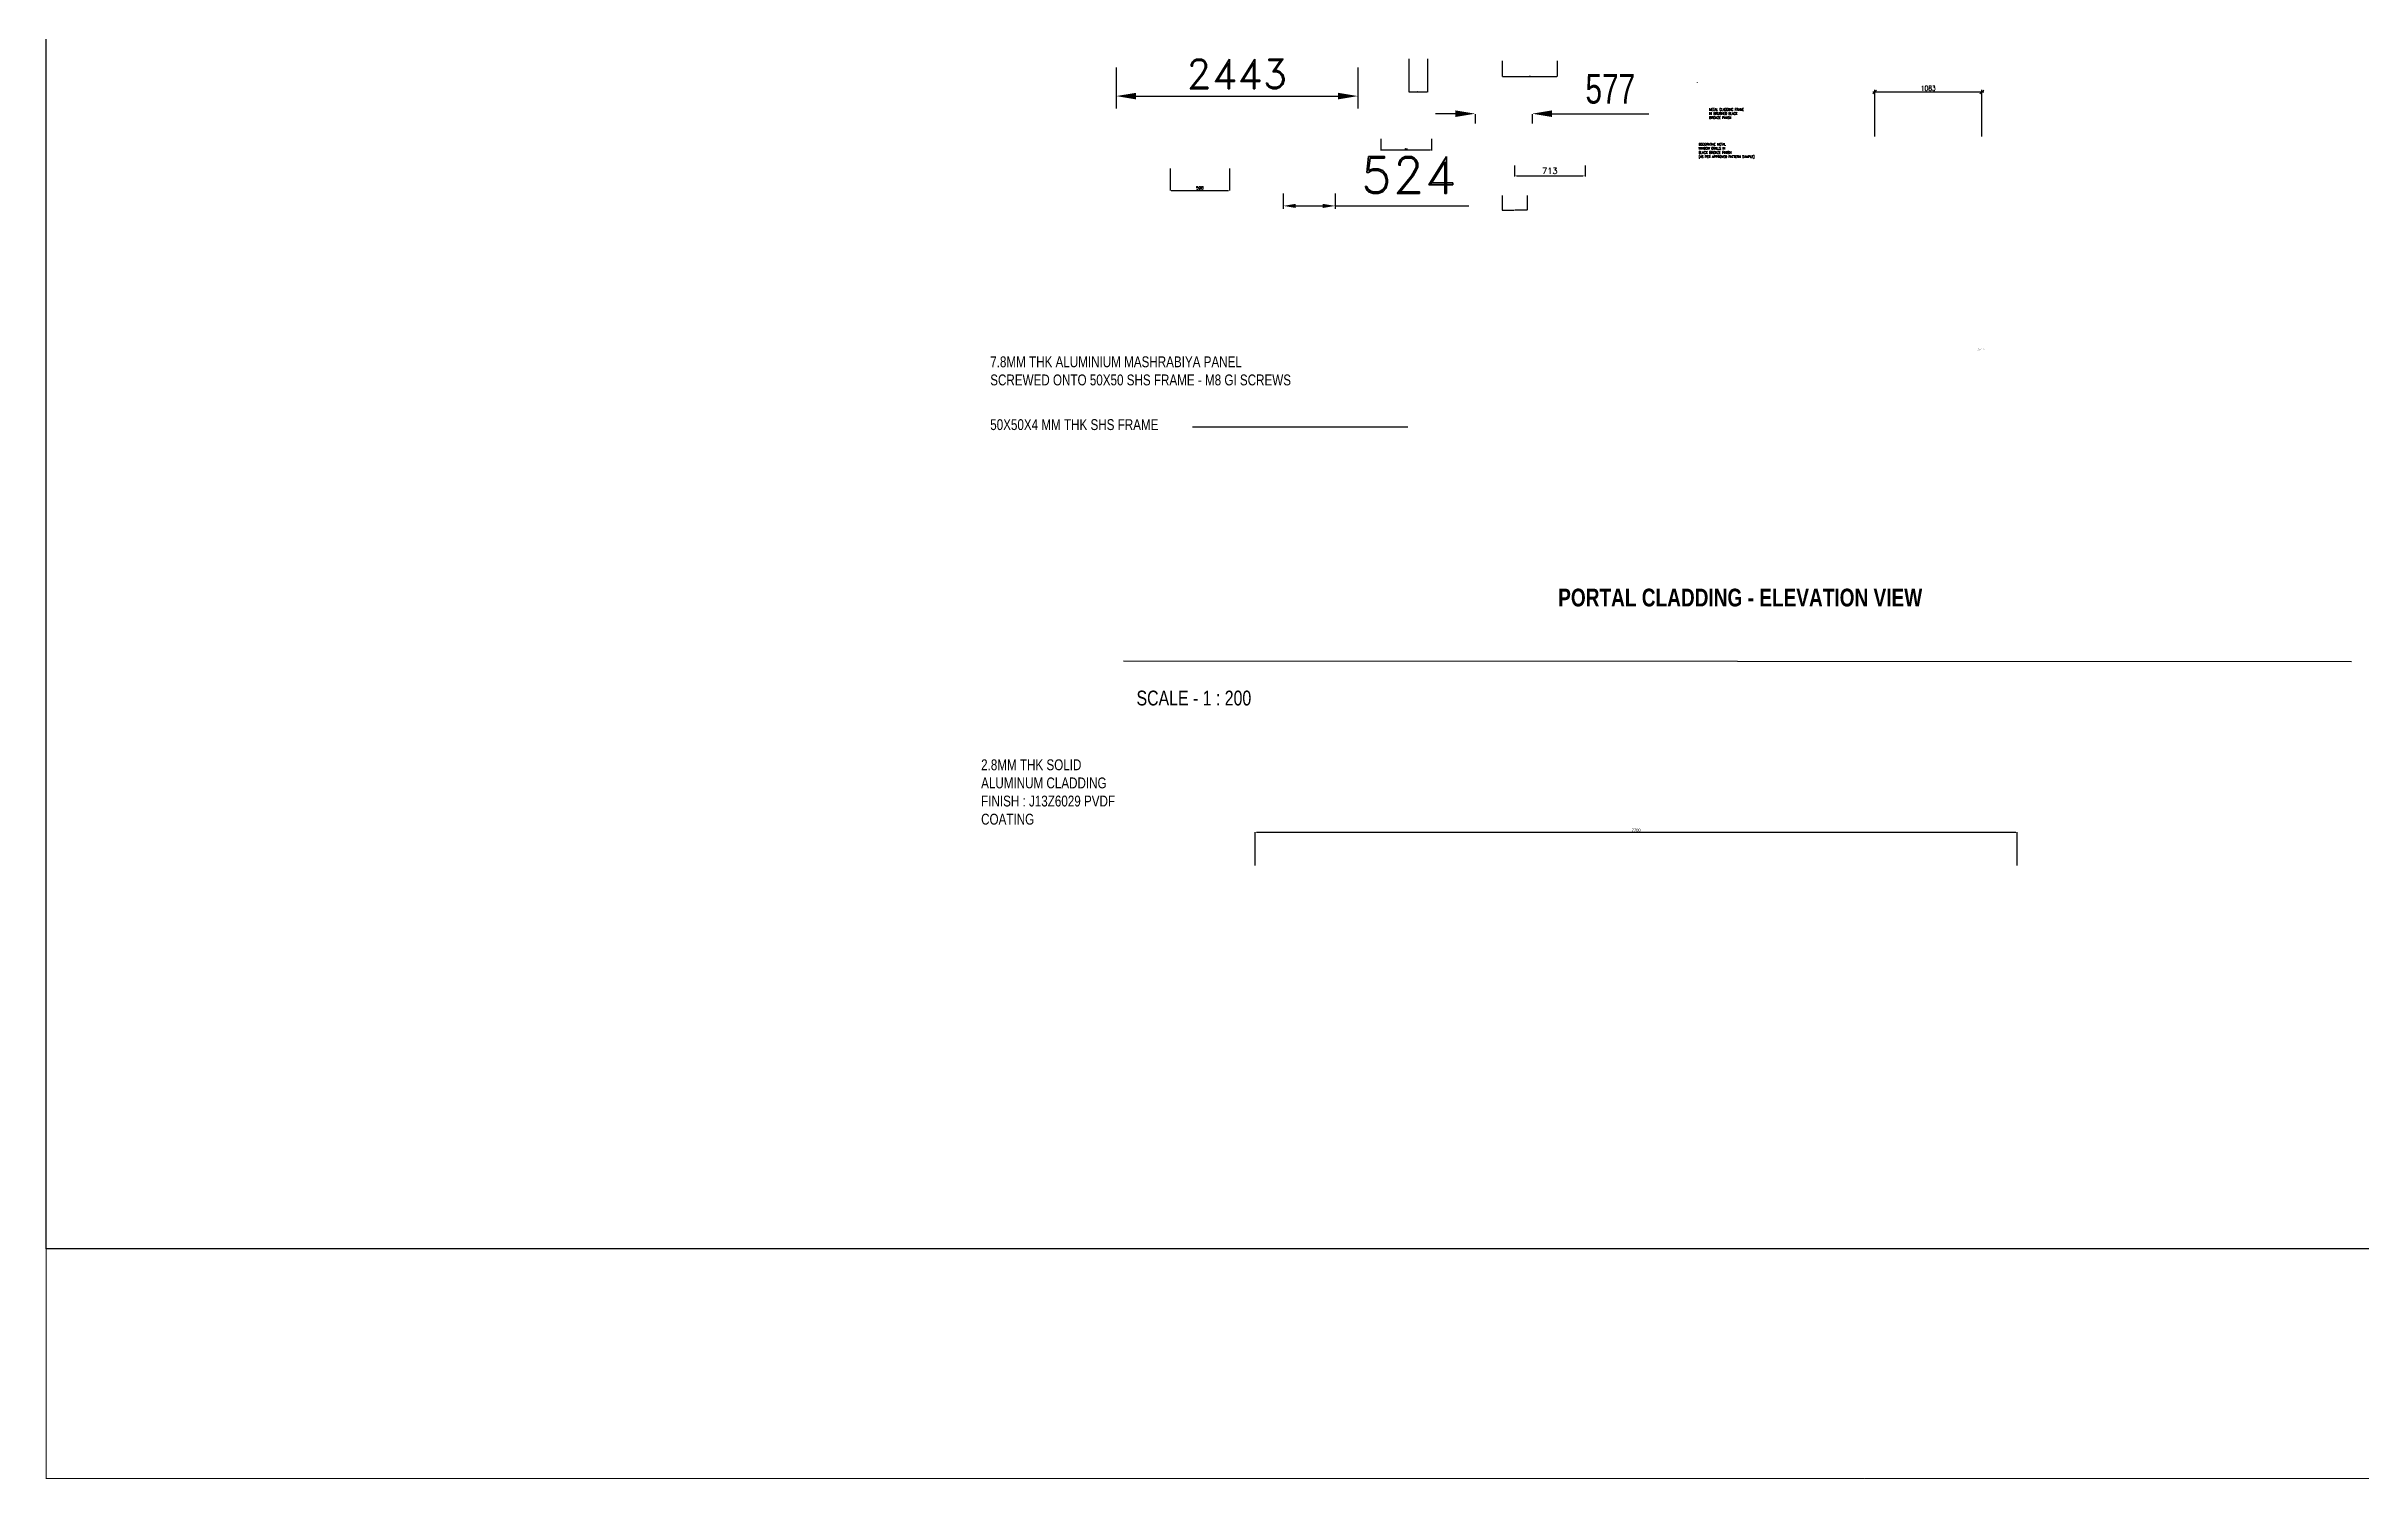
# Model space of a CAD drawing. Header units: centimetres. Extents: x -6122352 to 6876996, y -1694241 to 2592194.
# Drawn here: x -1505898 to -1482493, y -1003502 to -989017 of the extents above; entities that cross this region are included whole.
import ezdxf

# ---------------------------------------------------------------- set-up
doc = ezdxf.new("R2010")
doc.units = ezdxf.units.CM
doc.header["$MEASUREMENT"] = 0
doc.header["$PDMODE"] = 66
doc.header["$PDSIZE"] = 100
doc.linetypes.add('CENTER', pattern=[2, 1.25, -0.25, 0.25, -0.25])
doc.layers.get('Defpoints').update_dxf_attribs({"color": 255, "linetype": 'CENTER'})
for name, color, linetype, lineweight in [('00-JWC-STR OUTER', 80, 'Continuous', 35), ('18-DIM', 8, 'Continuous', 0), ('A-ANNO-DIMS', 7, 'Continuous', 9)]:
    doc.layers.add(name, color=color, linetype=linetype, lineweight=lineweight)
for name, color, linetype in [('00-MI-DIM', 7, 'Continuous'), ('5-SEALANT', 8, 'Continuous'), ('SECTION', 130, 'Continuous'), ('TEXT_ARKI', 2, 'Continuous')]:
    doc.layers.add(name, color=color, linetype=linetype)
doc.styles.add('10-T2.5', font='romans.shx', dxfattribs={"width": 0.75, "height": 25})
doc.styles.add('AR_TXT_1', font='swissc.ttf')
doc.styles.add('Arial_1', font='arial.ttf', dxfattribs={"width": 0.85, "height": 0.2499999999999998})
doc.styles.add('DIM', font='romans.shx', dxfattribs={"width": 0.75})
doc.styles.add('JWC 2.5MM', font='GOTHIC.TTF', dxfattribs={"width": 0.8, "height": 2.5})
doc.styles.add('JWC 2.75MM', font='GOTHIC.TTF', dxfattribs={"width": 0.8, "height": 2.75})
doc.styles.add('JWC 3.00MM', font='GOTHIC.TTF', dxfattribs={"width": 0.8, "height": 3})
doc.styles.add('KKC', font='ic-romans.shx', dxfattribs={"width": 0.75})
doc.styles.add('romand', font='romand__.ttf')
doc.styles.add('ROMANS', font='romans.shx', dxfattribs={"width": 0.8})
doc.styles.get("Standard").update_dxf_attribs({"font": 'arial.ttf'})
doc.styles.add('STYLE0', font='romans__.ttf', dxfattribs={"width": 0.7200000286102295})
doc.dimstyles.new('1-25', dxfattribs={"dimscale": 100, "dimtxt": 1, "dimasz": 0.375, "dimexe": 1, "dimexo": 0.25, "dimgap": 1, "dimtad": 0, "dimdec": 0, "dimzin": 12, "dimdsep": 46, "dimtxsty": 'DIM', "dimblk": 'OBLIQUE', "dimcen": 0, "dimdle": 1, "dimclrd": 134, "dimclre": 136, "dimadec": 0, "dimazin": 0, "dimtfac": 1, "dimtdec": 0, "dimtix": 1, "dimtmove": 0, "dimatfit": 0, "dimldrblk": 'OPEN90', "dimfxl": 3, "dimtvp": 0.75, "dimtolj": 1, "dimtzin": 12, "dimlwd": -1, "dimlwe": -1, "dimarcsym": 0})
doc.dimstyles.new('2', dxfattribs={"dimscale": 100, "dimtxt": 2, "dimasz": 2, "dimexe": 1.25, "dimexo": 1, "dimgap": 0.75, "dimtad": 1, "dimtoh": 1, "dimdec": 0, "dimtxsty": 'romand', "dimcen": 2.5, "dimclrd": 256, "dimclre": 256, "dimclrt": 256, "dimadec": 0, "dimazin": 0, "dimtfac": 1, "dimtdec": 0, "dimtmove": 0, "dimatfit": 3, "dimfxl": 1, "dimarcsym": 0})
doc.dimstyles.new('Copy of ME-INT_DIM_-_2_m', dxfattribs={"dimscale": 0.3048, "dimtxt": 0.2499999999999998, "dimasz": 0.3280839895013123, "dimexe": 0.1640419947506562, "dimexo": 0.0625, "dimgap": 0.06561679790026247, "dimtad": 1, "dimrnd": 0.01, "dimzin": 0, "dimdsep": 46, "dimtxsty": 'Arial_1', "dimblk1": 'OBLIQUE', "dimblk2": 'OBLIQUE', "dimsah": 1, "dimcen": 0.09, "dimdle": 0.1640419947506562, "dimazin": 0, "dimtfac": 1, "dimtix": 1, "dimtmove": 0, "dimatfit": 3, "dimfxl": 0.1640419947506562, "dimfxlon": 1, "dimtvp": 1, "dimtolj": 1, "dimtzin": 0, "dimarcsym": 2})
doc.dimstyles.new('DIM_L5', dxfattribs={"dimtxt": 3, "dimasz": 2, "dimexe": 1.5, "dimexo": 1, "dimgap": 0.5, "dimtad": 1, "dimdec": 4, "dimzin": 0, "dimdsep": 46, "dimtxsty": 'STYLE0', "dimcen": 0.09, "dimclrd": 7, "dimclre": 7, "dimclrt": 7, "dimadec": 0, "dimazin": 0, "dimtfac": 1, "dimtdec": 4, "dimtofl": 0, "dimtmove": 0, "dimatfit": 0, "dimfxl": 1, "dimtolj": 1, "dimtzin": 0, "dimarcsym": 0})
doc.dimstyles.new('DIM_NEG_L3', dxfattribs={"dimtxt": 3, "dimasz": 2, "dimexe": 1.5, "dimexo": 1.5, "dimgap": 0.5, "dimtad": 1, "dimdec": 4, "dimzin": 0, "dimdsep": 46, "dimtxsty": 'STYLE0', "dimcen": 0.09, "dimclrd": 7, "dimclre": 7, "dimclrt": 7, "dimadec": 0, "dimazin": 0, "dimtfac": 1, "dimtdec": 4, "dimtofl": 0, "dimtmove": 0, "dimatfit": 0, "dimfxl": 1, "dimtolj": 1, "dimtzin": 0, "dimarcsym": 0})
doc.dimstyles.new('j257e', dxfattribs={"dimscale": 100, "dimtxt": 2.5, "dimasz": 2, "dimexe": 1, "dimexo": 1, "dimgap": 1, "dimtad": 1, "dimdec": 0, "dimzin": 0, "dimdsep": 46, "dimtxsty": 'KKC', "dimcen": 0.09, "dimclrd": 256, "dimclre": 256, "dimclrt": 7, "dimadec": 0, "dimazin": 0, "dimtfac": 1, "dimtdec": 0, "dimtofl": 0, "dimtmove": 0, "dimatfit": 3, "dimfxl": 1, "dimtolj": 1, "dimtzin": 0, "dimarcsym": 0})
doc.dimstyles.new('JWC - 3.00', dxfattribs={"dimtxt": 3, "dimasz": 1.25, "dimexe": 0.18, "dimexo": 0.06, "dimgap": 0.5, "dimtad": 1, "dimdec": 0, "dimzin": 0, "dimdsep": 46, "dimtxsty": 'JWC 3.00MM', "dimcen": 0.09, "dimclrd": 1, "dimclre": 1, "dimclrt": 2, "dimadec": 0, "dimazin": 0, "dimtfac": 1, "dimtdec": 0, "dimtofl": 0, "dimtmove": 0, "dimatfit": 3, "dimfxl": 30, "dimtolj": 1, "dimtzin": 0, "dimarcsym": 0})
doc.dimstyles.new('JWC Swis', dxfattribs={"dimscale": 25, "dimtxt": 2.2, "dimasz": 2, "dimexe": 1, "dimexo": 1, "dimgap": 1, "dimtad": 1, "dimdec": 0, "dimzin": 0, "dimdsep": 46, "dimtxsty": 'AR_TXT_1', "dimcen": 0, "dimclrd": 1, "dimclre": 1, "dimclrt": 7, "dimadec": 0, "dimazin": 0, "dimtfac": 1, "dimtdec": 0, "dimtix": 1, "dimtofl": 0, "dimtmove": 0, "dimatfit": 3, "dimfxl": 1, "dimtfill": 1, "dimtfillclr": 256, "dimtolj": 1, "dimtzin": 0, "dimlwd": -1, "dimlwe": -1, "dimarcsym": 0})
doc.dimstyles.new('SAG ±', dxfattribs={"dimscale": 4, "dimtxt": 2.5, "dimasz": 2.5, "dimexe": 1, "dimexo": 1, "dimgap": 0.8, "dimtad": 1, "dimdec": 0, "dimdsep": 46, "dimtxsty": 'ROMANS', "dimcen": 1.5, "dimclrd": 8, "dimclre": 8, "dimclrt": 40, "dimadec": 4, "dimazin": 0, "dimtfac": 1, "dimtdec": 0, "dimtix": 1, "dimtmove": 0, "dimatfit": 3, "dimfxl": 1, "dimtolj": 1, "dimtzin": 0, "dimarcsym": 0})
doc.dimstyles.new('SNK(10)', dxfattribs={"dimscale": 10, "dimtxt": 2.5999999997, "dimasz": 1, "dimexe": 0.25, "dimexo": 1, "dimgap": 1, "dimtad": 1, "dimdec": 0, "dimdsep": 46, "dimtxsty": 'romand', "dimcen": 2.5, "dimclrd": 115, "dimclre": 97, "dimclrt": 31, "dimadec": 0, "dimazin": 0, "dimtfac": 1, "dimtdec": 0, "dimtmove": 0, "dimatfit": 3, "dimfxl": 1, "dimarcsym": 0})
doc.dimstyles.new('SNK(100)', dxfattribs={"dimscale": 125, "dimtxt": 2.5999999997, "dimasz": 1, "dimexe": 0.25, "dimexo": 1, "dimgap": 1, "dimtad": 1, "dimdec": 0, "dimdsep": 46, "dimtxsty": 'romand', "dimcen": 2.5, "dimclrd": 115, "dimclre": 97, "dimclrt": 31, "dimadec": 0, "dimazin": 0, "dimtfac": 1, "dimtdec": 0, "dimtmove": 0, "dimatfit": 3, "dimfxl": 1, "dimarcsym": 0})
doc.dimstyles.new('SNK(20)', dxfattribs={"dimscale": 20, "dimtxt": 2.5999999997, "dimasz": 1, "dimexe": 0.25, "dimexo": 1, "dimgap": 1, "dimtad": 1, "dimdec": 0, "dimdsep": 46, "dimtxsty": 'romand', "dimcen": 2.5, "dimclrd": 115, "dimclre": 97, "dimclrt": 31, "dimadec": 0, "dimazin": 0, "dimtfac": 1, "dimtdec": 0, "dimtmove": 0, "dimatfit": 3, "dimfxl": 1, "dimarcsym": 0})
doc.dimstyles.get("Standard").update_dxf_attribs({"dimtxt": 5, "dimasz": 0.5, "dimexe": 0.18, "dimexo": 0.0625, "dimgap": 0.09, "dimtad": 0, "dimtih": 1, "dimtoh": 1, "dimdec": 0, "dimzin": 0, "dimdsep": 46, "dimtxsty": 'Standard', "dimcen": 0.09, "dimadec": 0, "dimazin": 0, "dimtfac": 1, "dimtdec": 0, "dimtofl": 0, "dimtmove": 0, "dimatfit": 3, "dimfxl": 1, "dimtolj": 1, "dimtzin": 0, "dimarcsym": 0})

# ---------------------------------------------------------------- blocks, each defined once
blk = doc.blocks.new('*D77')
at = {"layer": '00-MI-DIM', "lineweight": -2, "transparency": 16777216}
for p, q in [((-1495082.077675715, -989232.4901595402), (-1495082.077675715, -989645.1836102896)), ((-1492639.462331124, -989232.4901595402), (-1492639.462331124, -989645.1836102896)), ((-1494882.077675715, -989520.1836102896), (-1492839.462331124, -989520.1836102896))]:
    blk.add_line(p, q, dxfattribs=at)
at = {"layer": '00-MI-DIM', "transparency": 16777216}
for points in [[(-1494882.077675715, -989486.8502769562), (-1494882.077675715, -989553.516943623), (-1495082.077675715, -989520.1836102896)], [(-1492839.462331124, -989486.8502769562), (-1492839.462331124, -989553.516943623), (-1492639.462331124, -989520.1836102896)]]:
    blk.add_solid(points, dxfattribs=at)
at = {"layer": 'Defpoints', "color": 0, "transparency": 16777216}
for p in [(-1495082.077675715, -989132.4901595402), (-1492639.462331124, -989132.4901595402), (-1492639.462331124, -989520.1836102896)]:
    blk.add_point(p, dxfattribs=at)
at = {"layer": '00-MI-DIM', "lineweight": 0, "transparency": 16777216, "insert": (-1493860.77000342, -989295.1836102896), "char_height": 300, "attachment_point": 5, "style": 'romand'}
blk.add_mtext('2443', dxfattribs=at)
blk = doc.blocks.new('*D58')
at = {"layer": '00-MI-DIM', "color": 7, "lineweight": -2, "transparency": 16777216}
for p, q in [((-1492124.927972357, -989143.7774458204), (-1492124.927972357, -989479.5796360883)), ((-1491936.226585835, -989143.7774458204), (-1491936.226585835, -989479.5796360883)), ((-1492122.927972357, -989478.0796360883), (-1491938.226585835, -989478.0796360883))]:
    blk.add_line(p, q, dxfattribs=at)
at = {"layer": '00-MI-DIM', "color": 7, "transparency": 16777216}
for points in [[(-1492122.927972357, -989477.746302755), (-1492122.927972357, -989478.4129694217), (-1492124.927972357, -989478.0796360883)], [(-1491938.226585835, -989477.746302755), (-1491938.226585835, -989478.4129694217), (-1491936.226585835, -989478.0796360883)]]:
    blk.add_solid(points, dxfattribs=at)
at = {"layer": 'Defpoints', "color": 0, "transparency": 16777216}
for p in [(-1492124.927972357, -989142.7774458204), (-1491936.226585835, -989142.7774458204), (-1491936.226585835, -989478.0796360883)]:
    blk.add_point(p, dxfattribs=at)
at = {"layer": '00-MI-DIM', "color": 7, "lineweight": 0, "transparency": 16777216, "insert": (-1492030.577279096, -989476.0599251817), "char_height": 3, "attachment_point": 5, "style": 'STYLE0'}
blk.add_mtext('\\A1;188.7014', dxfattribs=at)
blk = doc.blocks.new('*D59')
at = {"layer": '00-MI-DIM', "color": 7, "lineweight": -2, "transparency": 16777216}
for p, q in [((-1491181.428499038, -989165.2320731992), (-1491181.428499038, -989322.4058546436)), ((-1491179.428499038, -989320.9058546436), (-1490627.812101086, -989320.9058546436)), ((-1490625.812101086, -989165.2320731992), (-1490625.812101086, -989322.4058546436))]:
    blk.add_line(p, q, dxfattribs=at)
at = {"layer": '00-MI-DIM', "color": 7, "transparency": 16777216}
for points in [[(-1491179.428499038, -989320.5725213102), (-1491179.428499038, -989321.2391879769), (-1491181.428499038, -989320.9058546436)], [(-1490627.812101086, -989320.5725213102), (-1490627.812101086, -989321.2391879769), (-1490625.812101086, -989320.9058546436)]]:
    blk.add_solid(points, dxfattribs=at)
at = {"layer": 'Defpoints', "color": 0, "transparency": 16777216}
for p in [(-1491181.428499038, -989163.7320731992), (-1490625.812101086, -989163.7320731992), (-1490625.812101086, -989320.9058546436)]:
    blk.add_point(p, dxfattribs=at)
at = {"layer": '00-MI-DIM', "color": 7, "lineweight": 0, "transparency": 16777216, "insert": (-1490903.620300062, -989318.8861437369), "char_height": 3, "attachment_point": 5, "style": 'STYLE0'}
blk.add_mtext('\\A1;555.6164', dxfattribs=at)
blk = doc.blocks.new('*D60')
at = {"layer": '00-MI-DIM', "lineweight": -2, "transparency": 16777216}
for p, q in [((-1491653.994682028, -989698.1219917035), (-1491853.994682028, -989698.1219917035)), ((-1491453.994682028, -989703.819130447), (-1491453.994682028, -989798.1219917035)), ((-1490877.410220138, -989703.819130447), (-1490877.410220138, -989798.1219917035)), ((-1490677.410220138, -989698.1219917035), (-1489698.838791566, -989698.1219917035))]:
    blk.add_line(p, q, dxfattribs=at)
at = {"layer": '00-MI-DIM', "transparency": 16777216}
for points in [[(-1491653.994682028, -989664.7886583701), (-1491653.994682028, -989731.4553250369), (-1491453.994682028, -989698.1219917035)], [(-1490677.410220138, -989664.7886583701), (-1490677.410220138, -989731.4553250369), (-1490877.410220138, -989698.1219917035)]]:
    blk.add_solid(points, dxfattribs=at)
at = {"layer": 'Defpoints', "color": 0, "transparency": 16777216}
for p in [(-1491453.994682028, -989603.819130447), (-1490877.410220138, -989603.819130447), (-1490877.410220138, -989698.1219917035)]:
    blk.add_point(p, dxfattribs=at)
at = {"layer": '00-MI-DIM', "color": 7, "lineweight": 0, "transparency": 16777216, "insert": (-1490088.124505852, -989448.1219917035), "char_height": 300, "attachment_point": 5, "style": 'KKC'}
blk.add_mtext('\\A1;577', dxfattribs=at)
blk = doc.blocks.new('*D61')
at = {"layer": '00-MI-DIM', "color": 8, "lineweight": -2, "transparency": 16777216}
for p, q in [((-1492407.978187318, -989953.6009804218), (-1492407.978187318, -990068.8608150741)), ((-1491894.294187601, -989953.6009804218), (-1491894.294187601, -990068.8608150741)), ((-1492397.978187318, -990064.8608150741), (-1491904.294187601, -990064.8608150741))]:
    blk.add_line(p, q, dxfattribs=at)
at = {"layer": '00-MI-DIM', "color": 8, "transparency": 16777216}
for points in [[(-1492397.978187318, -990063.1941484074), (-1492397.978187318, -990066.5274817407), (-1492407.978187318, -990064.8608150741)], [(-1491904.294187601, -990063.1941484074), (-1491904.294187601, -990066.5274817407), (-1491894.294187601, -990064.8608150741)]]:
    blk.add_solid(points, dxfattribs=at)
at = {"layer": 'Defpoints', "color": 0, "transparency": 16777216}
for p in [(-1492407.978187318, -989949.6009804218), (-1491894.294187601, -989949.6009804218), (-1491894.294187601, -990064.8608150741)]:
    blk.add_point(p, dxfattribs=at)
at = {"layer": '00-MI-DIM', "color": 40, "lineweight": 0, "transparency": 16777216, "insert": (-1492151.13618746, -990055.6608150741), "char_height": 12, "attachment_point": 5, "style": 'ROMANS'}
blk.add_mtext('\\A1;514', dxfattribs=at)
blk = doc.blocks.new('*D62')
at = {"layer": '00-MI-DIM', "color": 97, "lineweight": -2, "transparency": 16777216}
for p, q in [((-1494536.091221039, -990252.9892238972), (-1494536.091221039, -990476.0112392192)), ((-1493938.542424854, -990252.9892238972), (-1493938.542424854, -990476.0112392192))]:
    blk.add_line(p, q, dxfattribs=at)
at = {"layer": '00-MI-DIM', "color": 115, "lineweight": -2, "transparency": 16777216}
blk.add_line((-1494526.091221039, -990473.5112392192), (-1493948.542424854, -990473.5112392192), dxfattribs=at)
at = {"layer": '00-MI-DIM', "color": 115, "transparency": 16777216}
for points in [[(-1494526.091221039, -990471.8445725526), (-1494526.091221039, -990475.1779058859), (-1494536.091221039, -990473.5112392192)], [(-1493948.542424854, -990471.8445725526), (-1493948.542424854, -990475.1779058859), (-1493938.542424854, -990473.5112392192)]]:
    blk.add_solid(points, dxfattribs=at)
at = {"layer": 'Defpoints', "color": 0, "transparency": 16777216}
for p in [(-1494536.091221039, -990242.9892238972), (-1493938.542424854, -990242.9892238972), (-1493938.542424854, -990473.5112392192)]:
    blk.add_point(p, dxfattribs=at)
at = {"layer": '00-MI-DIM', "color": 31, "lineweight": 0, "transparency": 16777216, "insert": (-1494237.316822946, -990448.5112392192), "char_height": 30, "attachment_point": 5, "style": 'romand'}
blk.add_mtext('598', dxfattribs=at)
blk = doc.blocks.new('*D63')
at = {"layer": '00-MI-DIM', "color": 97, "lineweight": -2, "transparency": 16777216}
for p, q in [((-1493393.410058873, -990504.2083779627), (-1493393.410058873, -990661.9350206635)), ((-1492869.242027186, -990504.2083779627), (-1492869.242027186, -990661.9350206635))]:
    blk.add_line(p, q, dxfattribs=at)
at = {"layer": '00-MI-DIM', "color": 115, "lineweight": -2, "transparency": 16777216}
for p, q in [((-1493268.410058873, -990630.6850206635), (-1492994.242027186, -990630.6850206635)), ((-1492869.242027186, -990630.6850206635), (-1491516.51120794, -990630.6850206635))]:
    blk.add_line(p, q, dxfattribs=at)
at = {"layer": '00-MI-DIM', "color": 115, "transparency": 16777216}
for points in [[(-1493268.410058873, -990609.8516873302), (-1493268.410058873, -990651.5183539969), (-1493393.410058873, -990630.6850206635)], [(-1492994.242027186, -990609.8516873302), (-1492994.242027186, -990651.5183539969), (-1492869.242027186, -990630.6850206635)]]:
    blk.add_solid(points, dxfattribs=at)
at = {"layer": 'Defpoints', "color": 0, "transparency": 16777216}
for p in [(-1493393.410058873, -990379.2083779627), (-1492869.242027186, -990379.2083779627), (-1492869.242027186, -990630.6850206635)]:
    blk.add_point(p, dxfattribs=at)
at = {"layer": '00-MI-DIM', "color": 31, "lineweight": 0, "transparency": 16777216, "insert": (-1492130.376617563, -990318.1850206635), "char_height": 375, "attachment_point": 5, "style": 'romand'}
blk.add_mtext('524', dxfattribs=at)
blk = doc.blocks.new('*D64')
at = {"layer": '00-MI-DIM', "color": 97, "lineweight": -2, "transparency": 16777216}
for p, q in [((-1491055.627574689, -990221.0776231221), (-1491055.627574689, -990331.8171174813)), ((-1490342.761886126, -990221.0776231221), (-1490342.761886126, -990331.8171174813))]:
    blk.add_line(p, q, dxfattribs=at)
at = {"layer": '00-MI-DIM', "color": 115, "lineweight": -2, "transparency": 16777216}
blk.add_line((-1491035.627574689, -990326.8171174813), (-1490362.761886126, -990326.8171174813), dxfattribs=at)
at = {"layer": '00-MI-DIM', "color": 115, "transparency": 16777216}
for points in [[(-1491035.627574689, -990323.4837841479), (-1491035.627574689, -990330.1504508146), (-1491055.627574689, -990326.8171174813)], [(-1490362.761886126, -990323.4837841479), (-1490362.761886126, -990330.1504508146), (-1490342.761886126, -990326.8171174813)]]:
    blk.add_solid(points, dxfattribs=at)
at = {"layer": 'Defpoints', "color": 0, "transparency": 16777216}
for p in [(-1491055.627574689, -990201.0776231221), (-1490342.761886126, -990201.0776231221), (-1490342.761886126, -990326.8171174813)]:
    blk.add_point(p, dxfattribs=at)
at = {"layer": '00-MI-DIM', "color": 31, "lineweight": 0, "transparency": 16777216, "insert": (-1490699.194730408, -990276.8171174813), "char_height": 60, "attachment_point": 5, "style": 'romand'}
blk.add_mtext('713', dxfattribs=at)
blk = doc.blocks.new('*D65')
at = {"layer": '00-MI-DIM', "color": 0, "lineweight": -2, "transparency": 16777216}
for p, q in [((-1491181.428499038, -990525.9649997007), (-1491181.428499038, -990672.7766214382)), ((-1491180.928499038, -990672.5966214382), (-1491059.04379149, -990672.5966214382)), ((-1490930.330379986, -990672.5966214382), (-1491052.215087534, -990672.5966214382)), ((-1490929.830379986, -990525.9649997007), (-1490929.830379986, -990672.7766214382))]:
    blk.add_line(p, q, dxfattribs=at)
at = {"layer": '00-MI-DIM', "color": 0, "transparency": 16777216}
for points in [[(-1491180.928499038, -990672.5132881048), (-1491180.928499038, -990672.6799547715), (-1491181.428499038, -990672.5966214382)], [(-1490930.330379986, -990672.5132881048), (-1490930.330379986, -990672.6799547715), (-1490929.830379986, -990672.5966214382)]]:
    blk.add_solid(points, dxfattribs=at)
at = {"layer": 'Defpoints', "color": 0, "transparency": 16777216}
for p in [(-1491181.428499038, -990525.9024997007), (-1490929.830379986, -990525.9024997007), (-1490929.830379986, -990672.5966214382)]:
    blk.add_point(p, dxfattribs=at)
at = {"layer": '00-MI-DIM', "color": 0, "lineweight": 0, "transparency": 16777216, "insert": (-1491055.629439512, -990672.5966214382), "char_height": 3, "attachment_point": 5}
blk.add_mtext('\\A1;252', dxfattribs=at)
blk = doc.blocks.new('_Oblique')
at = {"color": 0, "linetype": 'ByBlock', "lineweight": -2}
blk.add_line((-0.5, -0.5), (0.5, 0.5), dxfattribs=at)
blk = doc.blocks.new('*D67')
at = {"layer": 'A-ANNO-DIMS', "color": 0, "lineweight": -2, "transparency": 16777216}
for p, q in [((-1489207.319893465, -989381.6594115507), (-1489207.419893465, -989381.6594115507)), ((-1489207.319893465, -989384.4594115507), (-1489207.419893465, -989384.4594115507)), ((-1489207.369893465, -989384.5094115507), (-1489207.369893465, -989381.6094115507))]:
    blk.add_line(p, q, dxfattribs=at)
at = {"layer": 'Defpoints', "color": 0, "transparency": 16777216}
for p in [(-1489207.369893465, -989381.6594115507), (-1487650.87484614, -989384.4594115507), (-1487650.277242626, -989381.6594115507)]:
    blk.add_point(p, dxfattribs=at)
at = {"layer": 'A-ANNO-DIMS', "color": 0, "lineweight": -2, "transparency": 16777216, "xscale": 0.1, "yscale": 0.1, "zscale": 0.1}
for p, rotation in [((-1489207.369893465, -989381.6594115507), 90), ((-1489207.369893465, -989384.4594115507), 270)]:
    blk.add_blockref('_Oblique', p, dxfattribs=dict(at, rotation=rotation))
at = {"layer": 'A-ANNO-DIMS', "color": 0, "transparency": 16777216, "insert": (-1489207.517536712, -989383.05941155), "char_height": 0.2499999999999998, "width": 0.3887659202789883, "attachment_point": 5, "rotation": 90, "style": 'Arial_1'}
blk.add_mtext('\\A1;2.80', dxfattribs=at)
blk = doc.blocks.new('*D68')
at = {"layer": '5-SEALANT', "color": 134, "transparency": 16777216}
blk.add_line((-1487434.928191407, -989478.0435389173), (-1486312.428191407, -989478.0435389173), dxfattribs=at)
at = {"layer": '5-SEALANT', "color": 136, "transparency": 16777216}
for p, q in [((-1487414.928191407, -989928.6971514235), (-1487414.928191407, -989458.0435389173)), ((-1486332.428191407, -989928.6971514235), (-1486332.428191407, -989458.0435389173))]:
    blk.add_line(p, q, dxfattribs=at)
at = {"layer": 'Defpoints', "color": 0, "transparency": 16777216}
for p in [(-1486332.428191407, -989478.0435389173), (-1487414.928191407, -989953.6971514235), (-1486332.428191407, -989953.6971514235)]:
    blk.add_point(p, dxfattribs=at)
at = {"layer": '5-SEALANT', "color": 134, "transparency": 16777216, "xscale": 37.5, "yscale": 37.5, "zscale": 37.5, "rotation": 180}
blk.add_blockref('_Oblique', (-1487414.928191407, -989478.0435389173), dxfattribs=at)
at = {"layer": '5-SEALANT', "color": 134, "transparency": 16777216, "xscale": 37.5, "yscale": 37.5, "zscale": 37.5}
blk.add_blockref('_Oblique', (-1486332.428191407, -989478.0435389173), dxfattribs=at)
at = {"layer": '5-SEALANT', "color": 0, "transparency": 16777216, "insert": (-1486873.678191407, -989440.5435389173), "char_height": 50, "attachment_point": 5, "style": 'DIM'}
blk.add_mtext('\\A1;1083', dxfattribs=at)
blk = doc.blocks.new('_Open90')
at = {"color": 0, "linetype": 'ByBlock', "lineweight": -2}
for p, q in [((0, 0), (-1, 0)), ((-0.5, 0.5), (0, 0)), ((0, 0), (-0.5, -0.5))]:
    blk.add_line(p, q, dxfattribs=at)
blk = doc.blocks.new('*D85')
at = {"layer": '00-JWC-STR OUTER', "color": 1, "lineweight": -2}
for p, q in [((-1493676.748639388, -997300.9689259774), (-1493676.748639388, -996962.6259103132)), ((-1493664.248639388, -996964.4259103133), (-1485988.861803982, -996964.4259103133)), ((-1485976.361803982, -997300.9689259775), (-1485976.361803982, -996962.6259103132))]:
    blk.add_line(p, q, dxfattribs=at)
at = {"layer": '00-JWC-STR OUTER', "color": 1}
for points in [[(-1493664.248639388, -996962.3425769799), (-1493664.248639388, -996966.5092436466), (-1493676.748639388, -996964.4259103133)], [(-1485988.861803982, -996962.3425769799), (-1485988.861803982, -996966.5092436466), (-1485976.361803982, -996964.4259103133)]]:
    blk.add_solid(points, dxfattribs=at)
at = {"layer": 'Defpoints', "color": 0}
for p in [(-1485976.361803982, -996964.4259103133), (-1493676.748639388, -997301.5689259773), (-1485976.361803982, -997301.5689259775)]:
    blk.add_point(p, dxfattribs=at)
at = {"layer": '00-JWC-STR OUTER', "color": 2, "insert": (-1489826.555221685, -996943.6713215981), "char_height": 30, "attachment_point": 5, "style": 'JWC 3.00MM'}
blk.add_mtext('\\A1;7700', dxfattribs=at)
blk = doc.blocks.new('*D88')
at = {"layer": '18-DIM', "color": 1}
for p, q in [((-1505897.83613163, -1001178.205040455), (-1505897.83613163, -1003502.211015733)), ((-1469146.302919569, -1001178.205040455), (-1469146.302919569, -1003502.211015733)), ((-1505895.83613163, -1003501.211015733), (-1469148.302919569, -1003501.211015733))]:
    blk.add_line(p, q, dxfattribs=at)
for points in [[(-1505895.83613163, -1003500.8776824), (-1505895.83613163, -1003501.544349067), (-1505897.83613163, -1003501.211015733)], [(-1469148.302919569, -1003500.8776824), (-1469148.302919569, -1003501.544349067), (-1469146.302919569, -1003501.211015733)]]:
    blk.add_solid(points, dxfattribs=at)
at = {"layer": 'Defpoints', "color": 0}
for p in [(-1505897.83613163, -1001177.205040455), (-1469146.302919569, -1001177.205040455), (-1469146.302919569, -1003501.211015733)]:
    blk.add_point(p, dxfattribs=at)
at = {"layer": '18-DIM', "color": 7, "insert": (-1487522.069525599, -1003499.080301447), "char_height": 2.2, "attachment_point": 5, "style": 'AR_TXT_1', "bg_fill": 3, "box_fill_scale": 1.25, "bg_fill_color": 256, "bg_fill_true_color": 13158600, "bg_fill_transparency": 0}
blk.add_mtext('\\A1;36752', dxfattribs=at)

msp = doc.modelspace()

# ---------------------------------------------------------------- linework, layer by layer
msp.add_line((-1495009.280975652, -995231.5015243129), (-1482594.61077873, -995237.9638367336))
at = {"layer": 'SECTION'}
msp.add_lwpolyline([(-1505897.83613163, -974208.8520290388), (-1469146.302919569, -974208.8520290388), (-1469146.302919569, -1001177.205040455), (-1505897.83613163, -1001177.205040455)], close=True, dxfattribs=at)

# ---------------------------------------------------------------- texts
for s, insert, char_height, width, attachment_point, style in [('50X50X4 MM THK SHS FRAME\\PMATERIAL : M.S\\PFOR HOLDING 7.8MM THK ALUMINUM\\PMASHRABIYA PANEL', (-1486375.00382333, -992073.2991568348), 3, 69.1513963329744, 1, 'JWC 3.00MM'), ('{\\fCentury Gothic|b1|i0|c0|p34;PORTAL CLADDING - ELEVATION VIEW}', (-1488775.037892435, -994592.4822123629), 180, 8313.990792966913, 5, 'JWC 3.00MM'), ('SCALE - 1 : 200', (-1494877.33464448, -995532.4524377676), 150, 4699.072594204918, 1, 'JWC 2.5MM')]:
    msp.add_mtext(s, dxfattribs=dict(insert=insert, char_height=char_height, width=width, attachment_point=attachment_point, style=style))
at = {"layer": '00-JWC-STR OUTER', "color": 2, "char_height": 110, "attachment_point": 1, "style": 'JWC 2.75MM'}
for s, insert, width in [('7.8MM THK ALUMINIUM MASHRABIYA PANEL\\PSCREWED ONTO 50X50 SHS FRAME - M8 GI SCREWS', (-1496356.150209931, -992152.2030471577), 3327.455884386785), ('50X50X4 MM THK SHS FRAME', (-1496356.150209931, -992787.401954683), 3082.394709006883), ('2.8MM THK SOLID ALUMINUM CLADDING\\PFINISH : J13Z6029 PVDF COATING', (-1496448.194514325, -996227.4686817001), 1421.960433055181)]:
    msp.add_mtext(s, dxfattribs=dict(at, insert=insert, width=width))
at = {"layer": 'TEXT_ARKI', "char_height": 25, "attachment_point": 5, "style": '10-T2.5'}
for s, insert in [('\\pxql;METAL CLADDING FRAME\\PIN BRUSHED BLACK \\PBRONZE FINISH', (-1488912.547975065, -989696.8422381202)), ('\\pxql;DECORATIVE METAL \\PWINDOW GRILLS IN\\PBLACK BRONZE FINISH\\P(AS PER APPROVED PATTERN SAMPLE)', (-1488911.983063457, -990074.4301083619))]:
    msp.add_mtext(s, dxfattribs=dict(at, insert=insert))

# ---------------------------------------------------------------- dimensions: what is measured, and where the dimension line sits
at = {"layer": '00-JWC-STR OUTER'}
dim = msp.add_linear_dim(base=(-1485976.361803982, -996964.4259103133), p1=(-1493676.748639388, -997301.5689259773), p2=(-1485976.361803982, -997301.5689259775), dimstyle='JWC - 3.00', dxfattribs=at)
dim.commit()
dim.dimension.update_dxf_attribs({"geometry": '*D85', "text_midpoint": (-1489826.555221685, -996943.6713215981)})
at = {"layer": '00-MI-DIM', "color": 0, "lineweight": 0}
for base, p1, p2, dimstyle, picture, middle in [((-1492639.462331124, -989520.1836102896), (-1495082.077675715, -989132.4901595402), (-1492639.462331124, -989132.4901595402), '2', '*D77', (-1493860.77000342, -989295.1836102896)), ((-1491936.226585835, -989478.0796360883), (-1492124.927972357, -989142.7774458204), (-1491936.226585835, -989142.7774458204), 'DIM_L5', '*D58', (-1492030.577279096, -989476.0599251817)), ((-1490877.410220138, -989698.1219917035), (-1491453.994682028, -989603.819130447), (-1490877.410220138, -989603.819130447), 'j257e', '*D60', (-1490088.124505852, -989448.1219917035)), ((-1490625.812101086, -989320.9058546436), (-1491181.428499038, -989163.7320731992), (-1490625.812101086, -989163.7320731992), 'DIM_NEG_L3', '*D59', (-1490903.620300062, -989318.8861437369)), ((-1491894.294187601, -990064.8608150741), (-1492407.978187318, -989949.6009804218), (-1491894.294187601, -989949.6009804218), 'SAG ±', '*D61', (-1492151.13618746, -990055.6608150741)), ((-1493938.542424854, -990473.5112392192), (-1494536.091221039, -990242.9892238972), (-1493938.542424854, -990242.9892238972), 'SNK(10)', '*D62', (-1494237.316822946, -990448.5112392192)), ((-1492869.242027186, -990630.6850206635), (-1493393.410058873, -990379.2083779627), (-1492869.242027186, -990379.2083779627), 'SNK(100)', '*D63', (-1492130.376617563, -990318.1850206635)), ((-1490342.761886126, -990326.8171174813), (-1491055.627574689, -990201.0776231221), (-1490342.761886126, -990201.0776231221), 'SNK(20)', '*D64', (-1490699.194730408, -990276.8171174813)), ((-1490929.830379986, -990672.5966214382), (-1491181.428499038, -990525.9024997007), (-1490929.830379986, -990525.9024997007), 'Standard', '*D65', (-1491055.629439512, -990672.5966214382))]:
    dim = msp.add_linear_dim(base=base, p1=p1, p2=p2, dimstyle=dimstyle, override={"dimtxt": 3}, dxfattribs=at)
    dim.commit()
    dim.dimension.update_dxf_attribs({"geometry": picture, "text_midpoint": middle})
at = {"layer": '5-SEALANT', "color": 0}
dim = msp.add_linear_dim(base=(-1486332.428191407, -989478.0435389173), p1=(-1487414.928191407, -989953.6971514235), p2=(-1486332.428191407, -989953.6971514235), angle=180, dimstyle='1-25', override={"dimtxt": 0.5, "dimexe": 0.2, "dimpost": '\\X', "dimdle": 0.2}, dxfattribs=at)
dim.commit()
dim.dimension.update_dxf_attribs({"geometry": '*D68', "text_midpoint": (-1486873.678191407, -989440.5435389173)})
at = {"layer": 'A-ANNO-DIMS', "color": 250, "true_color": 0x3c3c3c}
dim = msp.add_linear_dim(base=(-1489207.369893465, -989381.6594115507), p1=(-1487650.874846139, -989384.4594115502), p2=(-1487650.277242625, -989381.6594115503), angle=90, dimstyle='Copy of ME-INT_DIM_-_2_m', override={"dimpost": '<>'}, dxfattribs=at)
dim.commit()
dim.dimension.update_dxf_attribs({"geometry": '*D67', "text_midpoint": (-1489207.517536712, -989383.05941155)})

# ---------------------------------------------------------------- leaders
at = {"layer": '00-JWC-STR OUTER'}
msp.add_leader([(-1492134.798979806, -992869.721524827), (-1494310.304641719, -992869.721524827)], dimstyle='JWC - 3.00', override={"dimscale": 0, "dimgap": 0.5, "dimtad": 0}, dxfattribs=at)

# ---------------------------------------------------------------- next in the draw order: dimensions: what is measured, and where the dimension line sits
at = {"layer": '18-DIM'}
dim = msp.add_linear_dim(base=(-1469146.302919569, -1003501.211015733), p1=(-1505897.83613163, -1001177.205040455), p2=(-1469146.302919569, -1001177.205040455), dimstyle='JWC Swis', dxfattribs=at)
dim.commit()
dim.dimension.update_dxf_attribs({"geometry": '*D88', "text_midpoint": (-1487522.069525599, -1003499.080301447)})

doc.saveas('drawing.dxf')
